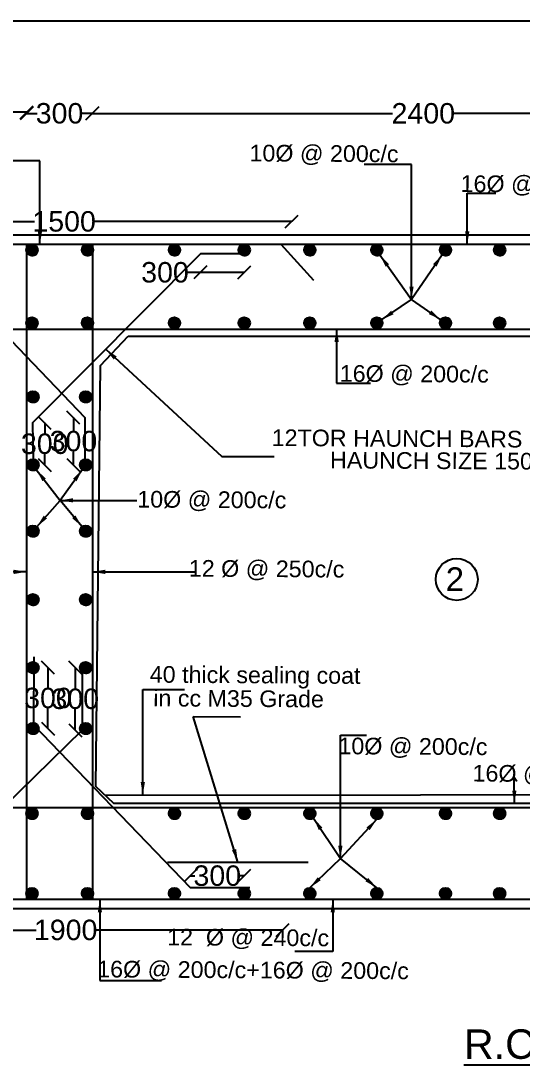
# Model space of a CAD drawing. Header units: millimetres. Extents: x 5124 to 6568637, y 2311 to 91879094.
# Drawn here: x 3801583 to 3805264, y 45946771 to 45954459 of the extents above; entities that cross this region are included whole.
import ezdxf

# ---------------------------------------------------------------- set-up
doc = ezdxf.new("R2010")
doc.units = ezdxf.units.MM
doc.header["$MEASUREMENT"] = 0
for name, color, linetype in [('DIMENSION', 7, 'Continuous'), ('DRAWING', 7, 'Continuous'), ('TEXT', 7, 'Continuous')]:
    doc.layers.add(name, color=color, linetype=linetype)
doc.styles.get("Standard").update_dxf_attribs({"font": 'arial.ttf', "height": 150})
doc.dimstyles.get("Standard").update_dxf_attribs({"dimtxt": 200, "dimasz": 110, "dimexe": 0.18, "dimexo": 0.0625, "dimgap": 0.09, "dimtad": 0, "dimtih": 1, "dimtoh": 1, "dimdec": 0, "dimzin": 0, "dimdsep": 46, "dimtxsty": 'Standard', "dimblk": 'OBLIQUE', "dimcen": 0.09, "dimse1": 1, "dimse2": 1, "dimadec": 0, "dimazin": 0, "dimtfac": 1, "dimtdec": 0, "dimtofl": 0, "dimtmove": 0, "dimatfit": 3, "dimfxl": 1, "dimtolj": 1, "dimtzin": 0, "dimarcsym": 0})

# ---------------------------------------------------------------- blocks, each defined once
blk = doc.blocks.new('_Oblique')
at = {"color": 0, "linetype": 'ByBlock', "lineweight": -2}
blk.add_line((-0.5, -0.5), (0.5, 0.5), dxfattribs=at)
blk = doc.blocks.new('*D71')
at = {"layer": 'Defpoints', "color": 0, "transparency": 16777216}
for p in [(3801625.2, 45953788.6), (3796757.2, 45952819.3), (3801625.2, 45952819.3)]:
    blk.add_point(p, dxfattribs=at)
at = {"layer": 'DIMENSION', "color": 0, "lineweight": -2, "transparency": 16777216}
for p, q in [((3796757.2, 45953788.6), (3798966.1, 45953788.6)), ((3801625.2, 45953788.6), (3799416.3, 45953788.6))]:
    blk.add_line(p, q, dxfattribs=at)
at = {"layer": 'DIMENSION', "color": 0, "lineweight": -2, "transparency": 16777216, "xscale": 95, "yscale": 95, "zscale": 95, "rotation": 180}
blk.add_blockref('_Oblique', (3796757.2, 45953788.6), dxfattribs=at)
at = {"layer": 'DIMENSION', "color": 0, "lineweight": -2, "transparency": 16777216, "xscale": 95, "yscale": 95, "zscale": 95}
blk.add_blockref('_Oblique', (3801625.2, 45953788.6), dxfattribs=at)
at = {"layer": 'DIMENSION', "color": 0, "transparency": 16777216, "insert": (3799191.2, 45953788.6), "char_height": 150, "attachment_point": 5}
blk.add_mtext('\\A1;2400', dxfattribs=at)
blk = doc.blocks.new('*D72')
at = {"layer": 'Defpoints', "color": 0, "transparency": 16777216}
for p in [(3802108.5, 45953780), (3801625.2, 45952819.3), (3802108.5, 45952819.3)]:
    blk.add_point(p, dxfattribs=at)
at = {"layer": 'DIMENSION', "color": 0, "lineweight": -2, "transparency": 16777216}
for p, q in [((3801625.2, 45953780), (3801701.4, 45953780)), ((3802108.5, 45953780), (3802032.4, 45953780))]:
    blk.add_line(p, q, dxfattribs=at)
at = {"layer": 'DIMENSION', "color": 0, "lineweight": -2, "transparency": 16777216, "xscale": 95, "yscale": 95, "zscale": 95, "rotation": 180}
blk.add_blockref('_Oblique', (3801625.2, 45953780), dxfattribs=at)
at = {"layer": 'DIMENSION', "color": 0, "lineweight": -2, "transparency": 16777216, "xscale": 95, "yscale": 95, "zscale": 95}
blk.add_blockref('_Oblique', (3802108.5, 45953780), dxfattribs=at)
at = {"layer": 'DIMENSION', "color": 0, "transparency": 16777216, "insert": (3801866.9, 45953780), "char_height": 150, "attachment_point": 5}
blk.add_mtext('\\A1;300', dxfattribs=at)
blk = doc.blocks.new('*D73')
at = {"layer": 'Defpoints', "color": 0, "transparency": 16777216}
for p in [(3806969.2, 45953779.8), (3802108.5, 45952797.5), (3806969.2, 45952819.3)]:
    blk.add_point(p, dxfattribs=at)
at = {"layer": 'DIMENSION', "color": 0, "lineweight": -2, "transparency": 16777216}
for p, q in [((3802108.5, 45953779.8), (3804313.8, 45953779.8)), ((3806969.2, 45953779.8), (3804764, 45953779.8))]:
    blk.add_line(p, q, dxfattribs=at)
at = {"layer": 'DIMENSION', "color": 0, "lineweight": -2, "transparency": 16777216, "xscale": 95, "yscale": 95, "zscale": 95, "rotation": 180}
blk.add_blockref('_Oblique', (3802108.5, 45953779.8), dxfattribs=at)
at = {"layer": 'DIMENSION', "color": 0, "lineweight": -2, "transparency": 16777216, "xscale": 95, "yscale": 95, "zscale": 95}
blk.add_blockref('_Oblique', (3806969.2, 45953779.8), dxfattribs=at)
at = {"layer": 'DIMENSION', "color": 0, "transparency": 16777216, "insert": (3804538.9, 45953779.8), "char_height": 150, "attachment_point": 5}
blk.add_mtext('\\A1;2400', dxfattribs=at)
blk = doc.blocks.new('*D74')
at = {"layer": 'Defpoints', "color": 0, "transparency": 16777216}
for p in [(3803571.6, 45952986.4), (3800229.5, 45952819.3), (3803571.6, 45952819.3)]:
    blk.add_point(p, dxfattribs=at)
at = {"layer": 'DIMENSION', "color": 0, "lineweight": -2, "transparency": 16777216}
for p, q in [((3800229.5, 45952986.4), (3801683.8, 45952986.4)), ((3803571.6, 45952986.4), (3802117.3, 45952986.4))]:
    blk.add_line(p, q, dxfattribs=at)
at = {"layer": 'DIMENSION', "color": 0, "lineweight": -2, "transparency": 16777216, "xscale": 95, "yscale": 95, "zscale": 95, "rotation": 180}
blk.add_blockref('_Oblique', (3800229.5, 45952986.4), dxfattribs=at)
at = {"layer": 'DIMENSION', "color": 0, "lineweight": -2, "transparency": 16777216, "xscale": 95, "yscale": 95, "zscale": 95}
blk.add_blockref('_Oblique', (3803571.6, 45952986.4), dxfattribs=at)
at = {"layer": 'DIMENSION', "color": 0, "transparency": 16777216, "insert": (3801900.5, 45952986.4), "char_height": 150, "attachment_point": 5}
blk.add_mtext('\\A1;1500', dxfattribs=at)
blk = doc.blocks.new('*D75')
at = {"layer": 'Defpoints', "color": 0, "transparency": 16777216}
for p in [(3802901.9, 45952748.5), (3803223.9, 45952735.2), (3802901.9, 45952612.7)]:
    blk.add_point(p, dxfattribs=at)
at = {"layer": 'DIMENSION', "color": 0, "lineweight": -2, "transparency": 16777216}
for p, q in [((3802901.9, 45952612.7), (3802806.9, 45952612.7)), ((3803223.9, 45952612.7), (3802901.9, 45952612.7))]:
    blk.add_line(p, q, dxfattribs=at)
at = {"layer": 'DIMENSION', "color": 0, "lineweight": -2, "transparency": 16777216, "xscale": 95, "yscale": 95, "zscale": 95, "rotation": 180}
blk.add_blockref('_Oblique', (3802901.9, 45952612.7), dxfattribs=at)
at = {"layer": 'DIMENSION', "color": 0, "lineweight": -2, "transparency": 16777216, "xscale": 95, "yscale": 95, "zscale": 95}
blk.add_blockref('_Oblique', (3803223.9, 45952612.7), dxfattribs=at)
at = {"layer": 'DIMENSION', "color": 0, "transparency": 16777216, "insert": (3802641.4, 45952612.7), "char_height": 150, "attachment_point": 5}
blk.add_mtext('\\A1;300', dxfattribs=at)
blk = doc.blocks.new('*D82')
at = {"layer": 'Defpoints', "color": 0, "transparency": 16777216}
for p in [(3801671.9, 45949711), (3801671.9, 45949263.6), (3801781.9, 45949263.6)]:
    blk.add_point(p, dxfattribs=at)
at = {"layer": 'DIMENSION', "color": 0, "lineweight": -2, "transparency": 16777216}
for p, q in [((3801781.9, 45949711), (3801781.9, 45949564)), ((3801781.9, 45949263.6), (3801781.9, 45949410.6))]:
    blk.add_line(p, q, dxfattribs=at)
at = {"layer": 'DIMENSION', "color": 0, "lineweight": -2, "transparency": 16777216, "xscale": 95, "yscale": 95, "zscale": 95}
for p, rotation in [((3801781.9, 45949711), 90), ((3801781.9, 45949263.6), 270)]:
    blk.add_blockref('_Oblique', p, dxfattribs=dict(at, rotation=rotation))
at = {"layer": 'DIMENSION', "color": 0, "transparency": 16777216, "insert": (3801781.9, 45949487.3), "char_height": 150, "attachment_point": 5}
blk.add_mtext('\\A1;300', dxfattribs=at)
blk = doc.blocks.new('*D83')
at = {"layer": 'Defpoints', "color": 0, "transparency": 16777216}
for p in [(3801982.3, 45949711), (3802059, 45949711), (3802033.1, 45949251.6)]:
    blk.add_point(p, dxfattribs=at)
at = {"layer": 'DIMENSION', "color": 0, "lineweight": -2, "transparency": 16777216}
for p, q in [((3801982.3, 45949711), (3801982.3, 45949558)), ((3801982.3, 45949251.6), (3801982.3, 45949404.6))]:
    blk.add_line(p, q, dxfattribs=at)
at = {"layer": 'DIMENSION', "color": 0, "lineweight": -2, "transparency": 16777216, "xscale": 95, "yscale": 95, "zscale": 95}
for p, rotation in [((3801982.3, 45949711), 90), ((3801982.3, 45949251.6), 270)]:
    blk.add_blockref('_Oblique', p, dxfattribs=dict(at, rotation=rotation))
at = {"layer": 'DIMENSION', "color": 0, "transparency": 16777216, "insert": (3801982.3, 45949481.3), "char_height": 150, "attachment_point": 5}
blk.add_mtext('\\A1;300', dxfattribs=at)
blk = doc.blocks.new('*D84')
at = {"layer": 'Defpoints', "color": 0, "transparency": 16777216}
for p in [(3801668, 45951507.9), (3801758.2, 45951507.9), (3801671.9, 45951199.6)]:
    blk.add_point(p, dxfattribs=at)
at = {"layer": 'DIMENSION', "color": 0, "lineweight": -2, "transparency": 16777216}
for p, q in [((3801758.2, 45951507.9), (3801758.2, 45951430.4)), ((3801758.2, 45951199.6), (3801758.2, 45951277.1))]:
    blk.add_line(p, q, dxfattribs=at)
at = {"layer": 'DIMENSION', "color": 0, "lineweight": -2, "transparency": 16777216, "xscale": 95, "yscale": 95, "zscale": 95}
for p, rotation in [((3801758.2, 45951507.9), 90), ((3801758.2, 45951199.6), 270)]:
    blk.add_blockref('_Oblique', p, dxfattribs=dict(at, rotation=rotation))
at = {"layer": 'DIMENSION', "color": 0, "transparency": 16777216, "insert": (3801758.2, 45951353.7), "char_height": 150, "attachment_point": 5}
blk.add_mtext('\\A1;300', dxfattribs=at)
blk = doc.blocks.new('*D85')
at = {"layer": 'Defpoints', "color": 0, "transparency": 16777216}
for p in [(3802052.2, 45951546.9), (3801969.1, 45951199.6), (3802059, 45951199.6)]:
    blk.add_point(p, dxfattribs=at)
at = {"layer": 'DIMENSION', "color": 0, "lineweight": -2, "transparency": 16777216}
for p, q in [((3801969.1, 45951546.9), (3801969.1, 45951449.9)), ((3801969.1, 45951199.6), (3801969.1, 45951296.6))]:
    blk.add_line(p, q, dxfattribs=at)
at = {"layer": 'DIMENSION', "color": 0, "lineweight": -2, "transparency": 16777216, "xscale": 95, "yscale": 95, "zscale": 95}
for p, rotation in [((3801969.1, 45951546.9), 90), ((3801969.1, 45951199.6), 270)]:
    blk.add_blockref('_Oblique', p, dxfattribs=dict(at, rotation=rotation))
at = {"layer": 'DIMENSION', "color": 0, "transparency": 16777216, "insert": (3801969.1, 45951373.2), "char_height": 150, "attachment_point": 5}
blk.add_mtext('\\A1;300', dxfattribs=at)
blk = doc.blocks.new('*D92')
at = {"layer": 'Defpoints', "color": 0, "transparency": 16777216}
for p in [(3800214.9, 45948008.8), (3803506.4, 45948008.8), (3803506.4, 45947784.5)]:
    blk.add_point(p, dxfattribs=at)
at = {"layer": 'DIMENSION', "color": 0, "lineweight": -2, "transparency": 16777216}
for p, q in [((3800214.9, 45947784.5), (3801695.2, 45947784.5)), ((3803506.4, 45947784.5), (3802128.7, 45947784.5))]:
    blk.add_line(p, q, dxfattribs=at)
at = {"layer": 'DIMENSION', "color": 0, "lineweight": -2, "transparency": 16777216, "xscale": 95, "yscale": 95, "zscale": 95, "rotation": 180}
blk.add_blockref('_Oblique', (3800214.9, 45947784.5), dxfattribs=at)
at = {"layer": 'DIMENSION', "color": 0, "lineweight": -2, "transparency": 16777216, "xscale": 95, "yscale": 95, "zscale": 95}
blk.add_blockref('_Oblique', (3803506.4, 45947784.5), dxfattribs=at)
at = {"layer": 'DIMENSION', "color": 0, "transparency": 16777216, "insert": (3801911.9, 45947784.5), "char_height": 150, "attachment_point": 5}
blk.add_mtext('\\A1;1900', dxfattribs=at)
blk = doc.blocks.new('*D93')
at = {"layer": 'Defpoints', "color": 0, "transparency": 16777216}
for p in [(3803224.1, 45948182.9), (3802827, 45948097.3), (3803224.1, 45948095.2)]:
    blk.add_point(p, dxfattribs=at)
at = {"layer": 'DIMENSION', "color": 0, "lineweight": -2, "transparency": 16777216}
for p, q in [((3802827, 45948182.9), (3802860.1, 45948182.9)), ((3803224.1, 45948182.9), (3803191.1, 45948182.9))]:
    blk.add_line(p, q, dxfattribs=at)
at = {"layer": 'DIMENSION', "color": 0, "lineweight": -2, "transparency": 16777216, "xscale": 95, "yscale": 95, "zscale": 95, "rotation": 180}
blk.add_blockref('_Oblique', (3802827, 45948182.9), dxfattribs=at)
at = {"layer": 'DIMENSION', "color": 0, "lineweight": -2, "transparency": 16777216, "xscale": 95, "yscale": 95, "zscale": 95}
blk.add_blockref('_Oblique', (3803224.1, 45948182.9), dxfattribs=at)
at = {"layer": 'DIMENSION', "color": 0, "transparency": 16777216, "insert": (3803025.6, 45948182.9), "char_height": 150, "attachment_point": 5}
blk.add_mtext('\\A1;300', dxfattribs=at)

msp = doc.modelspace()

# ---------------------------------------------------------------- hatches: boundary and pattern name
at = {"layer": 'DRAWING'}
h = msp.add_hatch(dxfattribs=at)
h.set_pattern_fill('ANSI31', color=256, scale=0.555958, style=0)
h.set_pattern_definition([(45, (1803488.43619, 20409304.63965), (-0.04914017675613, 0.04914017675613), [])])
h.paths.add_polyline_path([(3801707.1, 45952777.3, 0.958694), (3801623, 45952780.9), (3801623, 45952773.8, 0.958694)])
h = msp.add_hatch(dxfattribs=at)
h.set_pattern_fill('ANSI31', color=256, scale=0.555958, style=0)
h.set_pattern_definition([(45, (1803895.034786, 20409304.63965), (-0.04914017675613, 0.04914017675613), [])])
h.paths.add_polyline_path([(3802113.7, 45952777.3, 0.958694), (3802029.6, 45952780.9), (3802029.6, 45952773.8, 0.958694)])
h = msp.add_hatch(dxfattribs=at)
h.set_pattern_fill('ANSI31', color=256, scale=0.555958, style=0)
h.set_pattern_definition([(45, (1804534.31486, 20409304.63965), (-0.04914017675613, 0.04914017675613), [])])
h.paths.add_polyline_path([(3802753, 45952777.3, 0.958694), (3802668.9, 45952780.9), (3802668.9, 45952773.8, 0.958694)])
h = msp.add_hatch(dxfattribs=at)
h.set_pattern_fill('ANSI31', color=256, scale=0.555958, style=0)
h.set_pattern_definition([(45, (1805047.35454, 20409304.63965), (-0.04914017675613, 0.04914017675613), [])])
h.paths.add_polyline_path([(3803266, 45952777.3, 0.958694), (3803181.9, 45952780.9), (3803181.9, 45952773.8, 0.958694)])
h = msp.add_hatch(dxfattribs=at)
h.set_pattern_fill('ANSI31', color=256, scale=0.555958, style=0)
h.set_pattern_definition([(45, (1805529.19051, 20409304.63965), (-0.04914017675613, 0.04914017675613), [])])
h.paths.add_polyline_path([(3803747.8, 45952777.3, 0.958694), (3803663.8, 45952780.9), (3803663.8, 45952773.8, 0.958694)])
h = msp.add_hatch(dxfattribs=at)
h.set_pattern_fill('ANSI31', color=256, scale=0.555958, style=0)
h.set_pattern_definition([(45, (1806021.63891, 20409304.63965), (-0.04914017675613, 0.04914017675613), [])])
h.paths.add_polyline_path([(3804240.3, 45952777.3, 0.958694), (3804156.2, 45952780.9), (3804156.2, 45952773.8, 0.958694)])
h = msp.add_hatch(dxfattribs=at)
h.set_pattern_fill('ANSI31', color=256, scale=0.555958, style=0)
h.set_pattern_definition([(45, (1806525.01653, 20409304.63965), (-0.04914017675613, 0.04914017675613), [])])
h.paths.add_polyline_path([(3804743.7, 45952777.3, 0.958694), (3804659.6, 45952780.9), (3804659.6, 45952773.8, 0.958694)])
h = msp.add_hatch(dxfattribs=at)
h.set_pattern_fill('ANSI31', color=256, scale=0.555958, style=0)
h.set_pattern_definition([(45, (1806922.98263, 20409304.63965), (-0.04914017675613, 0.04914017675613), [])])
h.paths.add_polyline_path([(3805141.6, 45952777.3, 0.958694), (3805057.6, 45952780.9), (3805057.6, 45952773.8, 0.958694)])
h = msp.add_hatch(dxfattribs=at)
h.set_pattern_fill('ANSI31', color=256, scale=0.555958, style=0)
h.set_pattern_definition([(45, (1803488.43619, 20408768.7726), (-0.04914017675613, 0.04914017675613), [])])
h.paths.add_polyline_path([(3801707.1, 45952241.5, 0.958694), (3801623, 45952245), (3801623, 45952237.9, 0.958694)])
h = msp.add_hatch(dxfattribs=at)
h.set_pattern_fill('ANSI31', color=256, scale=0.555958, style=0)
h.set_pattern_definition([(45, (1803895.034786, 20408768.7726), (-0.04914017675613, 0.04914017675613), [])])
h.paths.add_polyline_path([(3802113.7, 45952241.5, 0.958694), (3802029.6, 45952245), (3802029.6, 45952237.9, 0.958694)])
h = msp.add_hatch(dxfattribs=at)
h.set_pattern_fill('ANSI31', color=256, scale=0.555958, style=0)
h.set_pattern_definition([(45, (1804534.31486, 20408768.7726), (-0.04914017675613, 0.04914017675613), [])])
h.paths.add_polyline_path([(3802753, 45952241.5, 0.958694), (3802668.9, 45952245), (3802668.9, 45952237.9, 0.958694)])
h = msp.add_hatch(dxfattribs=at)
h.set_pattern_fill('ANSI31', color=256, scale=0.555958, style=0)
h.set_pattern_definition([(45, (1805047.35454, 20408768.7726), (-0.04914017675613, 0.04914017675613), [])])
h.paths.add_polyline_path([(3803266, 45952241.5, 0.958694), (3803181.9, 45952245), (3803181.9, 45952237.9, 0.958694)])
h = msp.add_hatch(dxfattribs=at)
h.set_pattern_fill('ANSI31', color=256, scale=0.555958, style=0)
h.set_pattern_definition([(45, (1805529.19051, 20408768.7726), (-0.04914017675613, 0.04914017675613), [])])
h.paths.add_polyline_path([(3803747.8, 45952241.5, 0.958694), (3803663.8, 45952245), (3803663.8, 45952237.9, 0.958694)])
h = msp.add_hatch(dxfattribs=at)
h.set_pattern_fill('ANSI31', color=256, scale=0.555958, style=0)
h.set_pattern_definition([(45, (1806021.63891, 20408768.7726), (-0.04914017675613, 0.04914017675613), [])])
h.paths.add_polyline_path([(3804240.3, 45952241.5, 0.958694), (3804156.2, 45952245), (3804156.2, 45952237.9, 0.958694)])
h = msp.add_hatch(dxfattribs=at)
h.set_pattern_fill('ANSI31', color=256, scale=0.555958, style=0)
h.set_pattern_definition([(45, (1806525.01653, 20408768.7726), (-0.04914017675613, 0.04914017675613), [])])
h.paths.add_polyline_path([(3804743.7, 45952241.5, 0.958694), (3804659.6, 45952245), (3804659.6, 45952237.9, 0.958694)])
h = msp.add_hatch(dxfattribs=at)
h.set_pattern_fill('ANSI31', color=256, scale=0.555958, style=0)
h.set_pattern_definition([(45, (1806922.98263, 20408768.7726), (-0.04914017675613, 0.04914017675613), [])])
h.paths.add_polyline_path([(3805141.6, 45952241.5, 0.958694), (3805057.6, 45952245), (3805057.6, 45952237.9, 0.958694)])
h = msp.add_hatch(dxfattribs=at)
h.set_pattern_fill('ANSI31', color=256, scale=0.555958, style=0)
h.set_pattern_definition([(45, (1803495.39231, 20408226.05295), (-0.04914017675613, 0.04914017675613), [])])
h.paths.add_polyline_path([(3801714, 45951698.8, 0.958694), (3801630, 45951702.3), (3801630, 45951695.2, 0.958694)])
h = msp.add_hatch(dxfattribs=at)
h.set_pattern_fill('ANSI31', color=256, scale=0.555958, style=0)
h.set_pattern_definition([(45, (1803882.50839, 20408226.05295), (-0.04914017675613, 0.04914017675613), [])])
h.paths.add_polyline_path([(3802101.2, 45951698.8, 0.958694), (3802017.1, 45951702.3), (3802017.1, 45951695.2, 0.958694)])
h = msp.add_hatch(dxfattribs=at)
h.set_pattern_fill('ANSI31', color=256, scale=0.555958, style=0)
h.set_pattern_definition([(45, (1803495.39231, 20407726.85518), (-0.04914017675613, 0.04914017675613), [])])
h.paths.add_polyline_path([(3801714, 45951199.6, 0.958694), (3801630, 45951203.1), (3801630, 45951196, 0.958694)])
h = msp.add_hatch(dxfattribs=at)
h.set_pattern_fill('ANSI31', color=256, scale=0.555958, style=0)
h.set_pattern_definition([(45, (1803882.50839, 20407726.85518), (-0.04914017675613, 0.04914017675613), [])])
h.paths.add_polyline_path([(3802101.2, 45951199.6, 0.958694), (3802017.1, 45951203.1), (3802017.1, 45951196, 0.958694)])
h = msp.add_hatch(dxfattribs=at)
h.set_pattern_fill('ANSI31', color=256, scale=0.555958, style=0)
h.set_pattern_definition([(45, (1803495.39231, 20407240.62215), (-0.04914017675613, 0.04914017675613), [])])
h.paths.add_polyline_path([(3801714, 45950713.3, 0.958694), (3801630, 45950716.9), (3801630, 45950709.8, 0.958694)])
h = msp.add_hatch(dxfattribs=at)
h.set_pattern_fill('ANSI31', color=256, scale=0.555958, style=0)
h.set_pattern_definition([(45, (1803882.50839, 20407240.62215), (-0.04914017675613, 0.04914017675613), [])])
h.paths.add_polyline_path([(3802101.2, 45950713.3, 0.958694), (3802017.1, 45950716.9), (3802017.1, 45950709.8, 0.958694)])
h = msp.add_hatch(dxfattribs=at)
h.set_pattern_fill('ANSI31', color=256, scale=0.555958, style=0)
h.set_pattern_definition([(45, (1803495.39231, 20406737.4211), (-0.04914017675613, 0.04914017675613), [])])
h.paths.add_polyline_path([(3801714, 45950210.1, 0.958694), (3801630, 45950213.7), (3801630, 45950206.6, 0.958694)])
h = msp.add_hatch(dxfattribs=at)
h.set_pattern_fill('ANSI31', color=256, scale=0.555958, style=0)
h.set_pattern_definition([(45, (1803882.50839, 20406737.4211), (-0.04914017675613, 0.04914017675613), [])])
h.paths.add_polyline_path([(3802101.2, 45950210.1, 0.958694), (3802017.1, 45950213.7), (3802017.1, 45950206.6, 0.958694)])
h = msp.add_hatch(dxfattribs=at)
h.set_pattern_fill('ANSI31', color=256, scale=0.555958, style=0)
h.set_pattern_definition([(45, (1803495.39231, 20406238.26006), (-0.04914017675613, 0.04914017675613), [])])
h.paths.add_polyline_path([(3801714, 45949711, 0.958694), (3801630, 45949714.5), (3801630, 45949707.4, 0.958694)])
h = msp.add_hatch(dxfattribs=at)
h.set_pattern_fill('ANSI31', color=256, scale=0.555958, style=0)
h.set_pattern_definition([(45, (1803882.50839, 20406238.26006), (-0.04914017675613, 0.04914017675613), [])])
h.paths.add_polyline_path([(3802101.2, 45949711, 0.958694), (3802017.1, 45949714.5), (3802017.1, 45949707.4, 0.958694)])
h = msp.add_hatch(dxfattribs=at)
h.set_pattern_fill('ANSI31', color=256, scale=0.555958, style=0)
h.set_pattern_definition([(45, (1803495.39231, 20405790.921265), (-0.04914017675613, 0.04914017675613), [])])
h.paths.add_polyline_path([(3801714, 45949263.6, 0.958694), (3801630, 45949267.2), (3801630, 45949260.1, 0.958694)])
h = msp.add_hatch(dxfattribs=at)
h.set_pattern_fill('ANSI31', color=256, scale=0.555958, style=0)
h.set_pattern_definition([(45, (1803882.50839, 20405790.921265), (-0.04914017675613, 0.04914017675613), [])])
h.paths.add_polyline_path([(3802101.2, 45949263.6, 0.958694), (3802017.1, 45949267.2), (3802017.1, 45949260.1, 0.958694)])
h = msp.add_hatch(dxfattribs=at)
h.set_pattern_fill('ANSI31', color=256, scale=0.555958, style=0)
h.set_pattern_definition([(45, (1803488.43619, 20405167.03423), (-0.04914017675613, 0.04914017675613), [])])
h.paths.add_polyline_path([(3801707.1, 45948639.7, 0.958694), (3801623, 45948643.3), (3801623, 45948636.2, 0.958694)])
h = msp.add_hatch(dxfattribs=at)
h.set_pattern_fill('ANSI31', color=256, scale=0.555958, style=0)
h.set_pattern_definition([(45, (1803895.034786, 20405167.03423), (-0.04914017675613, 0.04914017675613), [])])
h.paths.add_polyline_path([(3802113.7, 45948639.7, 0.958694), (3802029.6, 45948643.3), (3802029.6, 45948636.2, 0.958694)])
h = msp.add_hatch(dxfattribs=at)
h.set_pattern_fill('ANSI31', color=256, scale=0.555958, style=0)
h.set_pattern_definition([(45, (1804534.31486, 20405167.03423), (-0.04914017675613, 0.04914017675613), [])])
h.paths.add_polyline_path([(3802753, 45948639.7, 0.958694), (3802668.9, 45948643.3), (3802668.9, 45948636.2, 0.958694)])
h = msp.add_hatch(dxfattribs=at)
h.set_pattern_fill('ANSI31', color=256, scale=0.555958, style=0)
h.set_pattern_definition([(45, (1805047.35454, 20405167.03423), (-0.04914017675613, 0.04914017675613), [])])
h.paths.add_polyline_path([(3803266, 45948639.7, 0.958694), (3803181.9, 45948643.3), (3803181.9, 45948636.2, 0.958694)])
h = msp.add_hatch(dxfattribs=at)
h.set_pattern_fill('ANSI31', color=256, scale=0.555958, style=0)
h.set_pattern_definition([(45, (1805529.19051, 20405167.03423), (-0.04914017675613, 0.04914017675613), [])])
h.paths.add_polyline_path([(3803747.8, 45948639.7, 0.958694), (3803663.8, 45948643.3), (3803663.8, 45948636.2, 0.958694)])
h = msp.add_hatch(dxfattribs=at)
h.set_pattern_fill('ANSI31', color=256, scale=0.555958, style=0)
h.set_pattern_definition([(45, (1806021.63891, 20405167.03423), (-0.04914017675613, 0.04914017675613), [])])
h.paths.add_polyline_path([(3804240.3, 45948639.7, 0.958694), (3804156.2, 45948643.3), (3804156.2, 45948636.2, 0.958694)])
h = msp.add_hatch(dxfattribs=at)
h.set_pattern_fill('ANSI31', color=256, scale=0.555958, style=0)
h.set_pattern_definition([(45, (1806525.01653, 20405167.03423), (-0.04914017675613, 0.04914017675613), [])])
h.paths.add_polyline_path([(3804743.7, 45948639.7, 0.958694), (3804659.6, 45948643.3), (3804659.6, 45948636.2, 0.958694)])
h = msp.add_hatch(dxfattribs=at)
h.set_pattern_fill('ANSI31', color=256, scale=0.555958, style=0)
h.set_pattern_definition([(45, (1806922.98263, 20405167.03423), (-0.04914017675613, 0.04914017675613), [])])
h.paths.add_polyline_path([(3805141.6, 45948639.7, 0.958694), (3805057.6, 45948643.3), (3805057.6, 45948636.2, 0.958694)])
h = msp.add_hatch(dxfattribs=at)
h.set_pattern_fill('ANSI31', color=256, scale=0.555958, style=0)
h.set_pattern_definition([(45, (1803488.43619, 20404580.388705), (-0.04914017675613, 0.04914017675613), [])])
h.paths.add_polyline_path([(3801707.1, 45948053.1, 0.958694), (3801623, 45948056.6), (3801623, 45948049.5, 0.958694)])
h = msp.add_hatch(dxfattribs=at)
h.set_pattern_fill('ANSI31', color=256, scale=0.555958, style=0)
h.set_pattern_definition([(45, (1803895.034786, 20404580.388705), (-0.04914017675613, 0.04914017675613), [])])
h.paths.add_polyline_path([(3802113.7, 45948053.1, 0.958694), (3802029.6, 45948056.6), (3802029.6, 45948049.5, 0.958694)])
h = msp.add_hatch(dxfattribs=at)
h.set_pattern_fill('ANSI31', color=256, scale=0.555958, style=0)
h.set_pattern_definition([(45, (1804534.31486, 20404580.388705), (-0.04914017675613, 0.04914017675613), [])])
h.paths.add_polyline_path([(3802753, 45948053.1, 0.958694), (3802668.9, 45948056.6), (3802668.9, 45948049.5, 0.958694)])
h = msp.add_hatch(dxfattribs=at)
h.set_pattern_fill('ANSI31', color=256, scale=0.555958, style=0)
h.set_pattern_definition([(45, (1805047.35454, 20404580.388705), (-0.04914017675613, 0.04914017675613), [])])
h.paths.add_polyline_path([(3803266, 45948053.1, 0.958694), (3803181.9, 45948056.6), (3803181.9, 45948049.5, 0.958694)])
h = msp.add_hatch(dxfattribs=at)
h.set_pattern_fill('ANSI31', color=256, scale=0.555958, style=0)
h.set_pattern_definition([(45, (1805529.19051, 20404580.388705), (-0.04914017675613, 0.04914017675613), [])])
h.paths.add_polyline_path([(3803747.8, 45948053.1, 0.958694), (3803663.8, 45948056.6), (3803663.8, 45948049.5, 0.958694)])
h = msp.add_hatch(dxfattribs=at)
h.set_pattern_fill('ANSI31', color=256, scale=0.555958, style=0)
h.set_pattern_definition([(45, (1806021.63891, 20404580.388705), (-0.04914017675613, 0.04914017675613), [])])
h.paths.add_polyline_path([(3804240.3, 45948053.1, 0.958694), (3804156.2, 45948056.6), (3804156.2, 45948049.5, 0.958694)])
h = msp.add_hatch(dxfattribs=at)
h.set_pattern_fill('ANSI31', color=256, scale=0.555958, style=0)
h.set_pattern_definition([(45, (1806525.01653, 20404580.388705), (-0.04914017675613, 0.04914017675613), [])])
h.paths.add_polyline_path([(3804743.7, 45948053.1, 0.958694), (3804659.6, 45948056.6), (3804659.6, 45948049.5, 0.958694)])
h = msp.add_hatch(dxfattribs=at)
h.set_pattern_fill('ANSI31', color=256, scale=0.555958, style=0)
h.set_pattern_definition([(45, (1806922.98263, 20404580.388705), (-0.04914017675613, 0.04914017675613), [])])
h.paths.add_polyline_path([(3805141.6, 45948053.1, 0.958694), (3805057.6, 45948056.6), (3805057.6, 45948049.5, 0.958694)])

# ---------------------------------------------------------------- linework, layer by layer
at = {"layer": 'DIMENSION'}
for p, q in [((3796137.6, 45952888.9), (3807568.2, 45952888.9)), ((3807568.2, 45947939.3), (3796137.6, 45947939.3))]:
    msp.add_line(p, q, dxfattribs=at)
msp.add_lwpolyline([(3796207.2, 45952819.3), (3807498.6, 45952819.3), (3807498.6, 45948008.8), (3796207.2, 45948008.8)], close=True, dxfattribs=at)
for points in [[(3801625.2, 45952819.3), (3801625.2, 45948008.8)], [(3802108.5, 45952819.3), (3802108.5, 45948008.8)], [(3803491.6, 45952819.3), (3803733.4, 45952554.6)], [(3796207.2, 45952197.2), (3807498.6, 45952197.2)], [(3796207.2, 45948683.7), (3807498.6, 45948683.7)]]:
    msp.add_lwpolyline(points, dxfattribs=at)
msp.add_circle((3804784.7, 45950358.8), 154, dxfattribs=at)
at = {"layer": 'DRAWING'}
msp.add_lwpolyline([(3794428.9, 45954459), (3820865.5, 45954459), (3820865.5, 45935906.4), (3794428.9, 45935906.4)], close=True, dxfattribs=at)
for points in [[(3800514.1, 45952733.2), (3800898.8, 45952733.2), (3800915.2, 45952733.2), (3802052.2, 45951546.9), (3802052.2, 45951169)], [(3803248.7, 45952748.5), (3802901.9, 45952748.5), (3801668, 45951507.9), (3801672.2, 45951224.9)], [(3802371.9, 45952144.4), (3806755.2, 45952144.2), (3806932.8, 45951959.5), (3806932.8, 45948861.8), (3806761.5, 45948713.4), (3802265.4, 45948713.4), (3802134.5, 45948837.1), (3802167.9, 45951930.4), (3802371.9, 45952144.4)], [(3801677.4, 45949789.4), (3801674.7, 45949290), (3802827, 45948097.3), (3803265.5, 45948097.3)], [(3802033.1, 45949672.9), (3802033.1, 45949251.6), (3800865.9, 45948111.4), (3800452.4, 45948111.4)], [(3802200, 45948775.3), (3806837.3, 45948779)], [(3802661.1, 45948283.8), (3803692.5, 45948283.8)]]:
    msp.add_lwpolyline(points, dxfattribs=at)
for centre in [(3801665, 45952777.3), (3802071.6, 45952777.3), (3802710.8, 45952777.3), (3803223.9, 45952777.3), (3803705.7, 45952777.3), (3804198.2, 45952777.3), (3804701.5, 45952777.3), (3805099.5, 45952777.3), (3801665, 45952241.5), (3802071.6, 45952241.5), (3802710.8, 45952241.5), (3803223.9, 45952241.5), (3803705.7, 45952241.5), (3804198.2, 45952241.5), (3804701.5, 45952241.5), (3805099.5, 45952241.5), (3801671.9, 45951698.8), (3802059, 45951698.8), (3801671.9, 45951199.6), (3802059, 45951199.6), (3801671.9, 45950713.3), (3802059, 45950713.3), (3801671.9, 45950210.1), (3802059, 45950210.1), (3801671.9, 45949711), (3802059, 45949711), (3801671.9, 45949263.6), (3802059, 45949263.6), (3801665, 45948639.7), (3802071.6, 45948639.7), (3802710.8, 45948639.7), (3803223.9, 45948639.7), (3803705.7, 45948639.7), (3804198.2, 45948639.7), (3804701.5, 45948639.7), (3805099.5, 45948639.7), (3801665, 45948053.1), (3802071.6, 45948053.1), (3802710.8, 45948053.1), (3803223.9, 45948053.1), (3803705.7, 45948053.1), (3804198.2, 45948053.1), (3804701.5, 45948053.1), (3805099.5, 45948053.1)]:
    msp.add_circle(centre, 42.1, dxfattribs=at)

# ---------------------------------------------------------------- texts
for s, height, p in [('10Ø @ 200c/c ', 122.311, (3803261.8, 45953428.3)), ('16Ø @ 200c/c ', 122.311, (3804812.6, 45953203.5)), ('16Ø @ 200c/c ', 122.311, (3803924.8, 45951810.3)), ('12TOR HAUNCH BARS @3250C/C', 122.311, (3803424.9, 45951338.2)), (' HAUNCH SIZE 150*150', 122.311, (3803805.9, 45951174.3)), ('10Ø @ 200c/c ', 122.311, (3802437.6, 45950886.8)), ('12 Ø @ 250c/c ', 122.311, (3802816.3, 45950379.4)), ('2', 173.2, (3804702.8, 45950274.5)), ('40 thick sealing coat', 122.311, (3802529.2, 45949600.9)), ('in cc M35 Grade', 122.311, (3802555.1, 45949426.5)), ('10Ø @ 200c/c ', 122.311, (3803915.1, 45949075.4)), ('16Ø @200c/c ', 122.311, (3804900.3, 45948875.2)), ('12  Ø @ 240c/c ', 122.311, (3802656.9, 45947672.3)), ('16Ø @ 200c/c+16Ø @ 200c/c', 122.311, (3802143.2, 45947437.2))]:
    msp.add_text(s, height=height, rotation=359.65712, dxfattribs=at).set_placement(p)
at = {"layer": 'TEXT'}
msp.add_text('%%UR.C.C DETAILS BOX UNDER CANAL BANKS', height=216.554, rotation=0.1412, dxfattribs=at).set_placement((3804837.6, 45946837.8))

# ---------------------------------------------------------------- dimensions: what is measured, and where the dimension line sits
at = {"layer": 'DIMENSION'}
for base, p1, p2, text, picture, middle in [((3801625.2, 45953788.6), (3796757.2, 45952819.3), (3801625.2, 45952819.3), '2400', '*D71', (3799191.2, 45953788.6)), ((3802108.5, 45953780), (3801625.2, 45952819.3), (3802108.5, 45952819.3), '300', '*D72', (3801866.9, 45953780)), ((3806969.2, 45953779.8), (3802108.5, 45952797.5), (3806969.2, 45952819.3), '2400', '*D73', (3804538.9, 45953779.8)), ((3803571.6, 45952986.4), (3800229.5, 45952819.3), (3803571.6, 45952819.3), '1500', '*D74', (3801900.5, 45952986.4)), ((3802901.9, 45952612.7), (3803223.9, 45952735.2), (3802901.9, 45952748.5), '300', '*D75', (3802641.4, 45952612.7)), ((3803224.1, 45948182.9), (3802827, 45948097.3), (3803224.1, 45948095.2), '300', '*D93', (3803025.6, 45948182.9))]:
    dim = msp.add_linear_dim(base=base, p1=p1, p2=p2, text=text, dimstyle='Standard', override={"dimasz": 95, "dimfxl": 2000, "dimarcsym": 1}, dxfattribs=at)
    dim.commit()
    dim.dimension.update_dxf_attribs({"geometry": picture, "text_midpoint": middle})
for base, p1, p2, picture, middle in [((3801758.2, 45951507.9), (3801671.9, 45951199.6), (3801668, 45951507.9), '*D84', (3801758.2, 45951353.7)), ((3801969.1, 45951199.6), (3802052.2, 45951546.9), (3802059, 45951199.6), '*D85', (3801969.1, 45951373.2)), ((3801781.9, 45949263.6), (3801671.9, 45949711), (3801671.9, 45949263.6), '*D82', (3801781.9, 45949487.3)), ((3801982.3, 45949711), (3802033.1, 45949251.6), (3802059, 45949711), '*D83', (3801982.3, 45949481.3))]:
    dim = msp.add_linear_dim(base=base, p1=p1, p2=p2, angle=90, text='300', dimstyle='Standard', override={"dimasz": 95, "dimfxl": 2000, "dimarcsym": 1}, dxfattribs=at)
    dim.commit()
    dim.dimension.update_dxf_attribs({"geometry": picture, "text_midpoint": middle})
dim = msp.add_linear_dim(base=(3803506.4, 45947784.5), p1=(3800214.9, 45948008.8), p2=(3803506.4, 45948008.8), text='1900', dimstyle='Standard', override={"dimasz": 95, "dimfxl": 2000, "dimarcsym": 1}, dxfattribs=at)
dim.commit()
dim.dimension.update_dxf_attribs({"geometry": '*D92', "text_midpoint": (3801911.9, 45947784.5), "dimtype": 160})

# ---------------------------------------------------------------- leaders
at = {"layer": 'DRAWING'}
for points in [[(3801722.7, 45952819.3), (3801722.7, 45953432.6), (3801438.5, 45953432.6)], [(3804452.1, 45952414), (3804452.1, 45953404.2), (3804103.4, 45953404.2)], [(3804861.7, 45952819.3), (3804861.7, 45953195), (3805071.1, 45953195)], [(3804220.1, 45952741.4), (3804452.1, 45952414)], [(3804677.7, 45952742.6), (3804452.1, 45952414)], [(3804233, 45952265.1), (3804452.1, 45952414)], [(3804666.9, 45952265.4), (3804452.1, 45952414)], [(3803902.4, 45952197.2), (3803902.4, 45951799.1), (3804149.8, 45951799.1)], [(3802205.9, 45952048.7), (3803059.4, 45951260.9), (3803443.4, 45951260.9)], [(3801695.8, 45951164.9), (3801871.3, 45950939.2)], [(3802034.4, 45951165.4), (3801871.3, 45950939.2)], [(3801699.8, 45950744.9), (3801871.3, 45950939.2)], [(3801871.3, 45950939.2), (3802433.5, 45950939.2)], [(3802032.1, 45950745.7), (3801871.3, 45950939.2)], [(3801625.2, 45950414.1), (3801226.8, 45950414.1)], [(3802108.5, 45950414.1), (3802867.5, 45950414.1)], [(3802478.5, 45948775.5), (3802478.5, 45949550.2), (3802785.8, 45949550.2)], [(3803176.8, 45948283.8), (3802849.3, 45949351.9), (3803196.5, 45949350)], [(3803929.5, 45948308.7), (3803929.5, 45949214.9), (3804121.3, 45949214.9)], [(3805207.7, 45948713.4), (3805206.8, 45948906.5), (3805225.4, 45948877.8)], [(3803732, 45948606.8), (3803929.5, 45948308.7)], [(3804198.2, 45948597.6), (3803929.5, 45948308.7)], [(3803705.7, 45948095.2), (3803929.5, 45948308.7)], [(3804198.2, 45948095.2), (3803929.5, 45948308.7)], [(3802163.3, 45948008.8), (3802163.3, 45947414.3), (3802615.9, 45947414.3)], [(3803874.1, 45948008.8), (3803874.1, 45947626.6), (3803596.4, 45947626.6)]]:
    msp.add_leader(points, dimstyle='Standard', override={"dimasz": 95, "dimgap": 0.09, "dimtad": 0, "dimfxl": 2000, "dimarcsym": 1}, dxfattribs=at)

doc.saveas('drawing.dxf')
